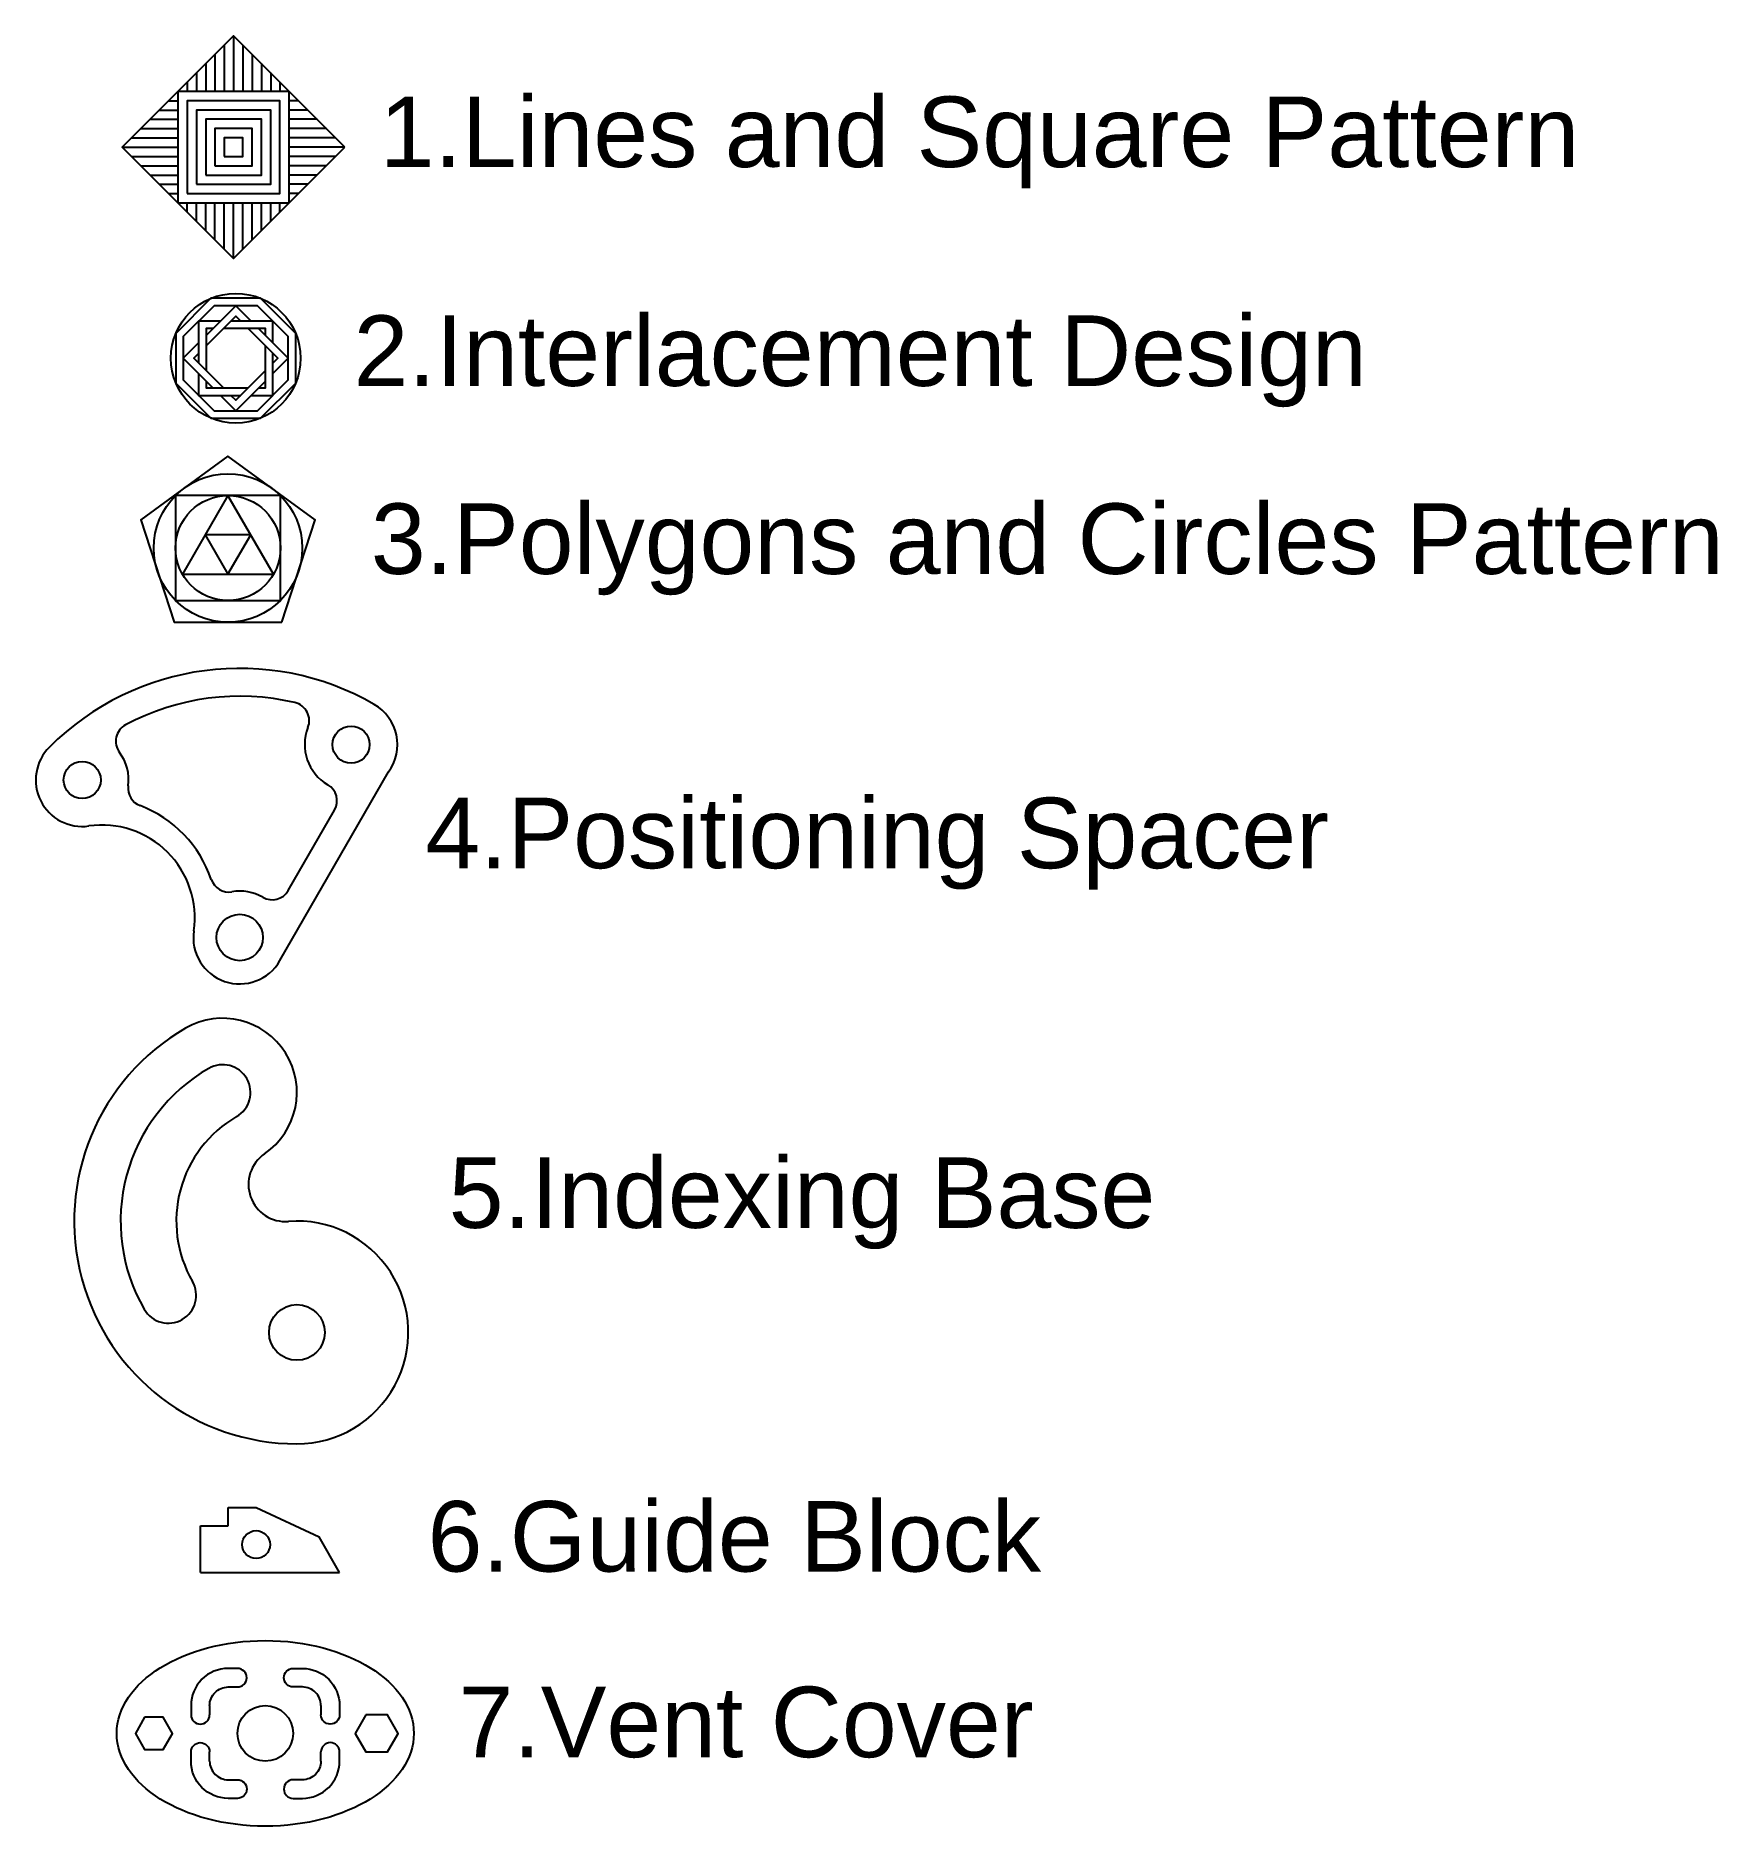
# Model space of a CAD drawing. Header units: inches. Extents: x -2.1 to 43.2, y 29.5 to 77.8.
import ezdxf

# ---------------------------------------------------------------- set-up
doc = ezdxf.new("R2010")
doc.units = ezdxf.units.IN
doc.styles.get("Standard").update_dxf_attribs({"font": 'arial.ttf'})

msp = doc.modelspace()

# ---------------------------------------------------------------- linework, layer by layer
for p, q in [((3.267, 77.782), (3.267, 76.282)), ((2.767, 77.282), (2.767, 76.282)), ((3.017, 77.532), (3.017, 76.282)), ((3.517, 77.532), (3.517, 76.282)), ((3.767, 77.282), (3.767, 76.282)), ((2.267, 76.782), (2.267, 76.282)), ((2.517, 77.032), (2.517, 76.282)), ((4.017, 77.032), (4.017, 76.282)), ((4.267, 76.782), (4.267, 76.282)), ((2.017, 76.532), (2.017, 76.282)), ((4.517, 76.532), (4.517, 76.282)), ((1.267, 75.782), (1.767, 75.782)), ((1.517, 76.032), (1.767, 76.032)), ((5.017, 76.032), (4.767, 76.032)), ((5.267, 75.782), (4.767, 75.782)), ((0.767, 75.282), (1.767, 75.282)), ((1.017, 75.532), (1.767, 75.532)), ((5.517, 75.532), (4.767, 75.532)), ((5.517, 75.532), (4.767, 75.532)), ((5.767, 75.282), (4.767, 75.282)), ((5.767, 75.282), (4.767, 75.282)), ((0.267, 74.782), (1.767, 74.782)), ((0.517, 75.032), (1.767, 75.032)), ((6.017, 75.032), (4.767, 75.032)), ((6.267, 74.782), (4.767, 74.782)), ((0.517, 74.532), (1.767, 74.532)), ((0.767, 74.282), (1.767, 74.282)), ((6.017, 74.532), (4.767, 74.532)), ((5.767, 74.282), (4.767, 74.282)), ((1.017, 74.032), (1.767, 74.032)), ((5.517, 74.032), (4.767, 74.032)), ((1.267, 73.782), (1.767, 73.782)), ((1.517, 73.532), (1.767, 73.532)), ((5.267, 73.782), (4.767, 73.782)), ((5.017, 73.532), (4.767, 73.532)), ((2.017, 73.032), (2.017, 73.282)), ((2.267, 72.782), (2.267, 73.282)), ((2.517, 72.532), (2.517, 73.282)), ((2.767, 72.282), (2.767, 73.282)), ((3.017, 72.032), (3.017, 73.282)), ((3.267, 71.782), (3.267, 73.282)), ((3.517, 72.032), (3.517, 73.282)), ((3.767, 72.282), (3.767, 73.282)), ((4.017, 72.532), (4.017, 73.282)), ((4.267, 72.782), (4.267, 73.282)), ((4.517, 73.032), (4.517, 73.282)), ((4.516, 52.867), (7.445, 57.952)), ((4.74, 54.758), (5.987, 56.924)), ((3.125, 37.637), (3.125, 38.137)), ((3.125, 38.137), (3.875, 38.137)), ((3.875, 38.137), (5.571, 37.346)), ((2.375, 36.387), (2.375, 37.637)), ((2.375, 37.637), (3.125, 37.637)), ((6.125, 36.387), (5.571, 37.346)), ((2.375, 36.387), (3.875, 36.387)), ((2.375, 36.387), (6.125, 36.387)), ((2.622, 32.8), (2.622, 32.55)), ((5.622, 32.8), (5.622, 32.55)), ((2.622, 31.3), (2.622, 31.55)), ((5.622, 31.3), (5.622, 31.55)), ((6.833, 31.55), (7.122, 31.55))]:
    msp.add_line(p, q)
for points in [[(6.267, 74.782), (3.267, 77.782), (0.267, 74.782), (3.267, 71.782)], [(1.767, 73.282), (4.767, 73.282), (4.767, 76.282), (1.767, 76.282)], [(2.017, 73.532), (4.517, 73.532), (4.517, 76.032), (2.017, 76.032)], [(2.267, 73.782), (4.267, 73.782), (4.267, 75.782), (2.267, 75.782)], [(2.517, 74.032), (4.017, 74.032), (4.017, 75.532), (2.517, 75.532)], [(2.767, 74.282), (3.767, 74.282), (3.767, 75.282), (2.767, 75.282)], [(3.017, 74.532), (3.517, 74.532), (3.517, 75.032), (3.017, 75.032)], [(3.996, 67.482), (4.942, 68.428), (4.942, 69.765), (3.996, 70.711), (2.659, 70.711), (1.713, 69.765), (1.713, 68.428), (2.659, 67.482)], [(3.913, 67.682), (4.742, 68.511), (4.742, 69.682), (3.913, 70.511), (2.742, 70.511), (1.913, 69.682), (1.913, 68.511), (2.742, 67.682)], [(4.57, 61.983), (5.468, 64.747), (3.117, 66.455), (0.765, 64.747), (1.663, 61.983)], [(1.702, 65.397), (1.702, 62.568), (4.531, 62.568), (4.531, 65.397)], [(3.117, 65.397), (1.892, 63.275), (4.341, 63.275)], [(3.117, 63.275), (3.729, 64.336), (2.504, 64.336)], [(0.872, 32.483), (0.622, 32.05), (0.872, 31.617), (1.372, 31.617), (1.622, 32.05), (1.372, 32.483)], [(6.833, 32.55), (6.544, 32.05), (6.833, 31.55), (7.41, 31.55), (7.699, 32.05), (7.41, 32.55)]]:
    msp.add_lwpolyline(points, close=True)
for points in [[(3.742, 70.096), (3.327, 70.511), (2.527, 69.711)], [(2.913, 70.096), (2.327, 70.096), (2.327, 68.965)], [(3.459, 70.096), (3.327, 70.228), (2.527, 69.428)], [(4.327, 69.511), (4.327, 70.096), (3.196, 70.096)], [(2.327, 69.511), (1.913, 69.096), (2.713, 68.296)], [(2.713, 69.896), (2.527, 69.896), (2.527, 68.765)], [(4.127, 69.711), (4.127, 69.896), (2.996, 69.896)], [(4.327, 68.965), (4.459, 69.096), (3.659, 69.896)], [(4.327, 68.682), (4.742, 69.096), (3.942, 69.896)], [(2.327, 69.228), (2.196, 69.096), (2.996, 68.296)], [(3.742, 68.096), (4.327, 68.096), (4.327, 69.228)], [(3.942, 68.296), (4.127, 68.296), (4.127, 69.428)], [(2.327, 68.682), (2.327, 68.096), (3.459, 68.096)], [(3.196, 68.096), (3.327, 67.965), (4.127, 68.765)], [(2.527, 68.482), (2.527, 68.296), (3.659, 68.296)], [(2.913, 68.096), (3.327, 67.682), (4.127, 68.482)]]:
    msp.add_lwpolyline(points)
for points in [[(2.622, 32.8, -0.414214), (3.122, 33.3), (3.372, 33.3, 1), (3.372, 33.8), (3.122, 33.8, 0.414214), (2.122, 32.8), (2.122, 32.55, 1), (2.622, 32.55)], [(5.622, 32.8, 0.414214), (5.122, 33.3), (4.872, 33.3, -1), (4.872, 33.8), (5.122, 33.8, -0.414214), (6.122, 32.8), (6.122, 32.55, -1), (5.622, 32.55)], [(2.622, 31.3, 0.414214), (3.122, 30.8), (3.372, 30.8, -1), (3.372, 30.3), (3.122, 30.3, -0.414214), (2.122, 31.3), (2.122, 31.55, -1), (2.622, 31.55)], [(5.622, 31.3, -0.414214), (5.122, 30.8), (4.872, 30.8, 1), (4.872, 30.3), (5.122, 30.3, 0.414214), (6.122, 31.3), (6.122, 31.55, 1), (5.622, 31.55)], [(5.622, 31.3, -0.414214), (5.122, 30.8), (4.872, 30.8, 1), (4.872, 30.3), (5.122, 30.3, 0.414214), (6.122, 31.3), (6.122, 31.55, 1), (5.622, 31.55)]]:
    msp.add_lwpolyline(points, format="xyb")
for centre, radius in [((3.327, 69.096), 1.747), ((3.117, 63.983), 2), ((3.117, 63.983), 1.414), ((6.433, 58.687), 0.5), ((-0.81, 57.733), 0.5), ((3.433, 53.491), 0.625), ((4.974, 42.851), 0.75), ((3.875, 37.137), 0.375), ((4.122, 32.05), 0.75)]:
    msp.add_circle(centre, radius)
for centre, radius, start, end in [((3.433, 53.491), 7.25, 60, 135), ((3.433, 53.491), 6.5, 76.7711, 118.2289), ((4.806, 59.331), 0.5, 338.3855, 76.7711), ((6.433, 58.687), 1.25, 324.0208, 60), ((0.595, 58.777), 0.5, 118.2289, 216.6145), ((6.433, 58.687), 1.25, 158.3855, 239.8388), ((-0.81, 57.733), 1.25, 135, 278.1301), ((-0.81, 57.733), 1.25, 352.6592, 36.6145), ((0.926, 57.51), 0.5, 172.6592, 249.1658), ((5.554, 57.174), 0.5, 330.0664, 59.8388), ((-0.408, 54.005), 3.25, 18.8448, 69.1658), ((-0.279, 54.021), 2.5, 351.8699, 98.1301), ((3.141, 55.216), 0.5, 198.8448, 279.5964), ((3.433, 53.491), 1.25, 60.0664, 99.5964), ((4.306, 55.007), 0.5, 240.0664, 330.0664), ((3.433, 53.491), 1.25, 171.8699, 330.0664), ((2.974, 49.315), 2, 304.3842, 120), ((4.974, 45.851), 6, 120, 270), ((4.974, 45.851), 4.75, 120, 210), ((2.974, 49.315), 0.75, 300, 120), ((4.974, 45.851), 3.25, 120, 210), ((4.669, 46.839), 1, 124.3842, 274.3842), ((4.974, 42.851), 3, 270, 94.3842), ((1.51, 43.851), 0.75, 210, 30)]:
    msp.add_arc(centre, radius, start, end)
msp.add_ellipse((4.122, 32.05), major_axis=(4, 0), ratio=0.625)

# ---------------------------------------------------------------- texts
at = {"char_height": 1.9, "attachment_point": 1}
for s, width, insert in [('1.Lines and Square Pattern', 41.66425, (7.203, 76.146)), ('2.Interlacement Design', 40.0192, (6.501, 70.25)), ('3.Polygons and Circles Pattern', 39.05161, (6.966, 65.185)), ('4.Positioning Spacer', 50.28331, (8.431, 57.257)), ('5.Indexing Base', 36.74035, (9.063, 47.568)), ('6.Guide Block', 18.63823, (8.495, 38.309)), ('7.Vent Cover', 26.96753, (9.327, 33.308))]:
    msp.add_mtext_dynamic_manual_height_columns(s, width=width, gutter_width=12.5, heights=[0], dxfattribs=dict(at, insert=insert))

doc.saveas('drawing.dxf')
